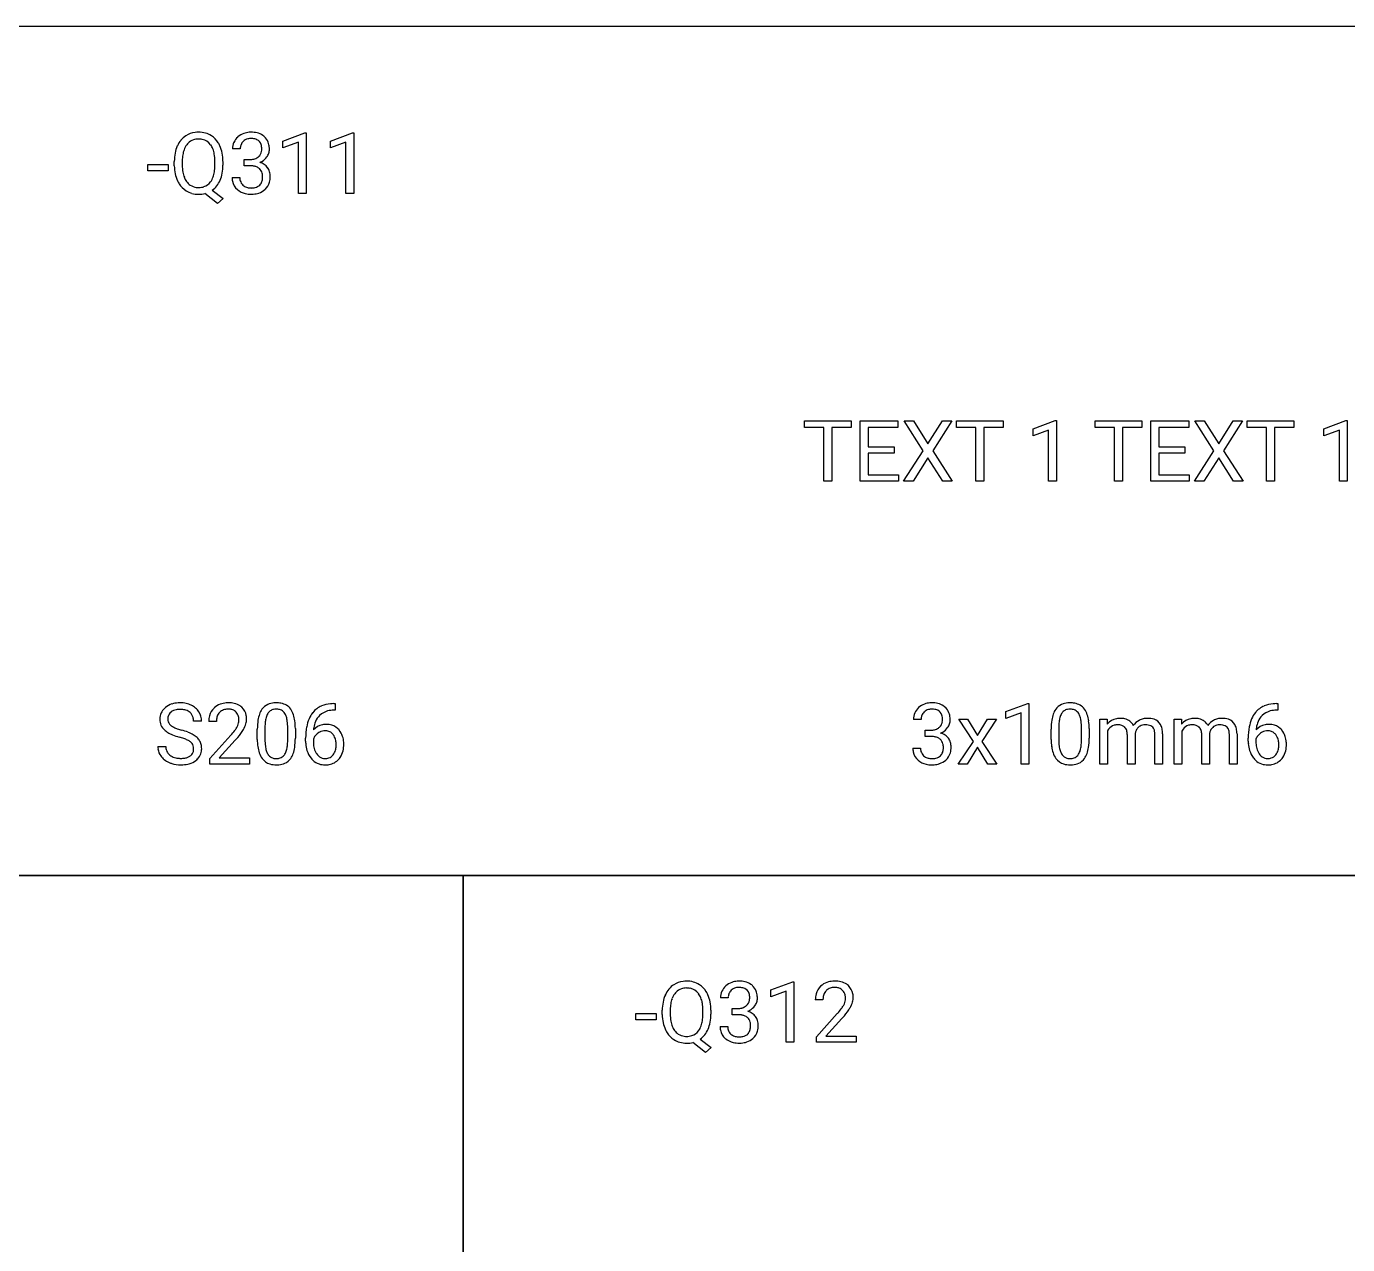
# Model space of a CAD drawing. Header units: metres. Extents: x 0 to 1062, y -1350 to 150.
# Drawn here: x 585.3 to 818.8, y -65.2 to 150 of the extents above; entities that cross this region are included whole.
import ezdxf

# ---------------------------------------------------------------- set-up
doc = ezdxf.new("R2010")
doc.units = ezdxf.units.M

msp = doc.modelspace()

# ---------------------------------------------------------------- linework, layer by layer
for p, q in [((975, 150), (575, 150)), ((630.67, 129.75), (634.55, 131.21)), ((634.55, 131.21), (634.76, 131.21)), ((634.76, 131.21), (634.76, 120.5)), ((639.09, 129.75), (642.97, 131.21)), ((642.97, 131.21), (643.18, 131.21)), ((643.18, 131.21), (643.18, 120.5)), ((630.67, 128.52), (630.67, 129.75)), ((633.4, 129.53), (630.67, 128.52)), ((633.4, 120.5), (633.4, 129.53)), ((639.09, 128.52), (639.09, 129.75)), ((641.82, 129.53), (639.09, 128.52)), ((641.82, 120.5), (641.82, 129.53)), ((611.48, 125.39), (611.48, 126.16)), ((612.89, 126.27), (612.89, 125.48)), ((618.66, 125.38), (618.66, 126.17)), ((620.07, 126.16), (620.07, 125.48)), ((623.14, 128.36), (621.78, 128.36)), ((623.85, 126.49), (624.87, 126.49)), ((623.85, 125.38), (623.85, 126.49)), ((606.82, 124.47), (606.82, 125.58)), ((606.82, 125.58), (610.39, 125.58)), ((610.39, 124.47), (606.82, 124.47)), ((610.39, 125.58), (610.39, 124.47)), ((624.87, 125.38), (623.85, 125.38)), ((621.69, 123.31), (623.05, 123.31)), ((619.14, 118.69), (616.9, 120.48)), ((618.2, 121.07), (620.1, 119.58)), ((620.1, 119.58), (619.14, 118.69)), ((634.76, 120.5), (633.4, 120.5)), ((643.18, 120.5), (641.82, 120.5)), ((722.83, 79.15), (722.83, 80.31)), ((722.83, 80.31), (731.08, 80.31)), ((731.08, 80.31), (731.08, 79.15)), ((732.66, 69.64), (732.66, 80.31)), ((732.66, 80.31), (739.36, 80.31)), ((739.36, 80.31), (739.36, 79.15)), ((743.82, 75.02), (740.45, 80.31)), ((740.45, 80.31), (742.1, 80.31)), ((742.1, 80.31), (744.67, 76.22)), ((744.67, 76.22), (747.22, 80.31)), ((748.88, 80.31), (745.51, 75.02)), ((747.22, 80.31), (748.88, 80.31)), ((749.71, 79.15), (749.71, 80.31)), ((749.71, 80.31), (757.96, 80.31)), ((757.96, 80.31), (757.96, 79.15)), ((763.26, 78.9), (767.14, 80.36)), ((767.14, 80.36), (767.36, 80.36)), ((767.36, 80.36), (767.36, 69.64)), ((774.22, 79.15), (774.22, 80.31)), ((774.22, 80.31), (782.47, 80.31)), ((782.47, 80.31), (782.47, 79.15)), ((784.05, 69.64), (784.05, 80.31)), ((784.05, 80.31), (790.75, 80.31)), ((790.75, 80.31), (790.75, 79.15)), ((795.21, 75.02), (791.83, 80.31)), ((791.83, 80.31), (793.48, 80.31)), ((793.48, 80.31), (796.05, 76.22)), ((796.05, 76.22), (798.61, 80.31)), ((800.26, 80.31), (796.9, 75.02)), ((798.61, 80.31), (800.26, 80.31)), ((801.1, 79.15), (801.1, 80.31)), ((801.1, 80.31), (809.35, 80.31)), ((809.35, 80.31), (809.35, 79.15)), ((814.65, 78.9), (818.53, 80.36)), ((818.53, 80.36), (818.74, 80.36)), ((818.74, 80.36), (818.74, 69.64)), ((726.25, 79.15), (722.83, 79.15)), ((726.25, 69.64), (726.25, 79.15)), ((731.08, 79.15), (727.65, 79.15)), ((727.65, 79.15), (727.65, 69.64)), ((739.36, 79.15), (734.07, 79.15)), ((734.07, 79.15), (734.07, 75.72)), ((753.13, 79.15), (749.71, 79.15)), ((753.13, 69.64), (753.13, 79.15)), ((757.96, 79.15), (754.53, 79.15)), ((754.53, 79.15), (754.53, 69.64)), ((763.26, 77.67), (763.26, 78.9)), ((765.99, 78.67), (763.26, 77.67)), ((765.99, 69.64), (765.99, 78.67)), ((777.64, 79.15), (774.22, 79.15)), ((777.64, 69.64), (777.64, 79.15)), ((782.47, 79.15), (779.04, 79.15)), ((779.04, 79.15), (779.04, 69.64)), ((790.75, 79.15), (785.46, 79.15)), ((785.46, 79.15), (785.46, 75.72)), ((804.52, 79.15), (801.1, 79.15)), ((804.52, 69.64), (804.52, 79.15)), ((809.35, 79.15), (805.92, 79.15)), ((805.92, 79.15), (805.92, 69.64)), ((814.65, 77.67), (814.65, 78.9)), ((817.38, 78.67), (814.65, 77.67)), ((817.38, 69.64), (817.38, 78.67)), ((734.07, 75.72), (738.69, 75.72)), ((738.69, 75.72), (738.69, 74.57)), ((740.37, 69.64), (743.82, 75.02)), ((745.51, 75.02), (748.96, 69.64)), ((785.46, 75.72), (790.08, 75.72)), ((790.08, 75.72), (790.08, 74.57)), ((791.75, 69.64), (795.21, 75.02)), ((796.9, 75.02), (800.35, 69.64)), ((738.69, 74.57), (734.07, 74.57)), ((734.07, 74.57), (734.07, 70.79)), ((744.67, 73.8), (742.03, 69.64)), ((747.29, 69.64), (744.67, 73.8)), ((790.08, 74.57), (785.46, 74.57)), ((785.46, 74.57), (785.46, 70.79)), ((796.05, 73.8), (793.42, 69.64)), ((798.68, 69.64), (796.05, 73.8)), ((734.07, 70.79), (739.44, 70.79)), ((739.44, 70.79), (739.44, 69.64)), ((785.46, 70.79), (790.82, 70.79)), ((790.82, 70.79), (790.82, 69.64)), ((727.65, 69.64), (726.25, 69.64)), ((739.44, 69.64), (732.66, 69.64)), ((742.03, 69.64), (740.37, 69.64)), ((748.96, 69.64), (747.29, 69.64)), ((754.53, 69.64), (753.13, 69.64)), ((767.36, 69.64), (765.99, 69.64)), ((779.04, 69.64), (777.64, 69.64)), ((790.82, 69.64), (784.05, 69.64)), ((793.42, 69.64), (791.75, 69.64)), ((800.35, 69.64), (798.68, 69.64)), ((805.92, 69.64), (804.52, 69.64)), ((818.74, 69.64), (817.38, 69.64)), ((758.41, 28.93), (762.29, 30.38)), ((762.29, 30.38), (762.5, 30.38)), ((762.5, 30.38), (762.5, 19.67)), ((639.93, 29.19), (639.68, 29.19)), ((639.69, 30.34), (639.93, 30.34)), ((639.93, 30.34), (639.93, 29.19)), ((758.41, 27.7), (758.41, 28.93)), ((761.14, 28.7), (758.41, 27.7)), ((761.14, 19.67), (761.14, 28.7)), ((806.26, 30.34), (806.51, 30.34)), ((806.51, 29.19), (806.26, 29.19)), ((806.51, 30.34), (806.51, 29.19)), ((616.3, 27.25), (614.88, 27.25)), ((618.92, 27.19), (617.56, 27.19)), ((626.15, 24.03), (626.15, 25.84)), ((627.5, 26.17), (627.5, 24)), ((631.52, 23.85), (631.52, 26.07)), ((632.88, 25.97), (632.88, 24.22)), ((743.44, 27.53), (742.09, 27.53)), ((752.7, 23.67), (750.11, 27.59)), ((750.11, 27.59), (751.68, 27.59)), ((751.68, 27.59), (753.41, 24.7)), ((753.41, 24.7), (755.17, 27.59)), ((756.75, 27.59), (754.16, 23.67)), ((755.17, 27.59), (756.75, 27.59)), ((766.43, 24.03), (766.43, 25.84)), ((767.78, 26.17), (767.78, 24)), ((771.8, 23.85), (771.8, 26.07)), ((773.16, 25.97), (773.16, 24.22)), ((775.03, 19.67), (775.03, 27.59)), ((775.03, 27.59), (776.31, 27.59)), ((776.31, 27.59), (776.34, 26.71)), ((788.17, 19.67), (788.17, 27.59)), ((788.17, 27.59), (789.45, 27.59)), ((789.45, 27.59), (789.49, 26.71)), ((617.77, 20.64), (621.46, 24.74)), ((622.26, 23.87), (619.4, 20.77)), ((634.69, 23.73), (634.69, 24.25)), ((636.06, 24.07), (636.06, 23.57)), ((744.16, 25.66), (745.18, 25.66)), ((744.16, 24.55), (744.16, 25.66)), ((745.18, 24.55), (744.16, 24.55)), ((750.03, 19.67), (752.7, 23.67)), ((754.16, 23.67), (756.83, 19.67)), ((776.38, 25.45), (776.38, 19.67)), ((779.9, 19.67), (779.9, 24.86)), ((781.26, 24.93), (781.26, 19.67)), ((784.78, 19.67), (784.78, 24.9)), ((786.14, 24.98), (786.14, 19.67)), ((789.53, 25.45), (789.53, 19.67)), ((793.04, 19.67), (793.04, 24.86)), ((794.41, 24.93), (794.41, 19.67)), ((797.93, 19.67), (797.93, 24.9)), ((799.28, 24.98), (799.28, 19.67)), ((801.27, 23.73), (801.27, 24.25)), ((802.63, 24.07), (802.63, 23.57)), ((608.57, 22.76), (609.98, 22.76)), ((741.99, 22.48), (743.36, 22.48)), ((753.43, 22.63), (751.6, 19.67)), ((755.26, 19.67), (753.43, 22.63)), ((617.77, 19.67), (617.77, 20.64)), ((624.75, 19.67), (617.77, 19.67)), ((619.4, 20.77), (624.75, 20.77)), ((624.75, 20.77), (624.75, 19.67)), ((751.6, 19.67), (750.03, 19.67)), ((756.83, 19.67), (755.26, 19.67)), ((762.5, 19.67), (761.14, 19.67)), ((776.38, 19.67), (775.03, 19.67)), ((781.26, 19.67), (779.9, 19.67)), ((786.14, 19.67), (784.78, 19.67)), ((789.53, 19.67), (788.17, 19.67)), ((794.41, 19.67), (793.04, 19.67)), ((799.28, 19.67), (797.93, 19.67)), ((662.5, 0), (262.5, 0)), ((575, 0), (975, 0)), ((662.5, -150), (662.5, 0)), ((1062.5, 0), (662.5, 0)), ((662.5, 0), (662.5, -150)), ((716.9, -20.25), (720.78, -18.79)), ((716.9, -21.48), (716.9, -20.25)), ((719.63, -20.47), (716.9, -21.48)), ((719.63, -29.5), (719.63, -20.47)), ((720.78, -18.79), (720.99, -18.79)), ((720.99, -18.79), (720.99, -29.5)), ((709.37, -21.64), (708.01, -21.64)), ((726.11, -21.98), (724.76, -21.98)), ((693.05, -25.53), (693.05, -24.42)), ((693.05, -24.42), (696.62, -24.42)), ((696.62, -25.53), (693.05, -25.53)), ((696.62, -24.42), (696.62, -25.53)), ((697.72, -24.61), (697.72, -23.84)), ((699.12, -23.73), (699.12, -24.52)), ((704.89, -24.62), (704.89, -23.83)), ((706.3, -23.84), (706.3, -24.52)), ((710.09, -23.51), (711.1, -23.51)), ((710.09, -24.62), (710.09, -23.51)), ((711.1, -24.62), (710.09, -24.62)), ((724.96, -28.53), (728.65, -24.43)), ((729.45, -25.3), (726.6, -28.4)), ((707.92, -26.69), (709.28, -26.69)), ((705.38, -31.31), (703.13, -29.52)), ((704.43, -28.93), (706.34, -30.42)), ((720.99, -29.5), (719.63, -29.5)), ((724.96, -29.5), (724.96, -28.53)), ((731.95, -29.5), (724.96, -29.5)), ((726.6, -28.4), (731.95, -28.4)), ((731.95, -28.4), (731.95, -29.5)), ((706.34, -30.42), (705.38, -31.31))]:
    msp.add_line(p, q)
for centre, radius, start, end in [((615.64, 127.37), 3.92, 97.141, 122.5801), ((615.76, 126.62), 4.69, 89.9057, 97.4096), ((615.8, 126.75), 4.56, 74.9772, 90.3785), ((615.97, 127.43), 3.85, 57.5271, 74.7509), ((624.8, 128.17), 3.1, 109.4923, 132.2591), ((624.97, 127.63), 3.67, 94.0186, 109.2749), ((625.06, 126.74), 4.56, 89.9538, 94.3439), ((625.1, 126.79), 4.51, 77.1833, 90.4936), ((625.45, 128.28), 2.99, 55.4019, 77.3239), ((617.26, 126.52), 5.75, 155.8166, 169.1085), ((616.14, 127.04), 4.51, 140.3944, 156.0034), ((615.58, 127.48), 3.8, 122.6491, 140.1581), ((616.41, 127.05), 3.41, 143.3323, 160.0447), ((615.93, 127.39), 2.82, 135.1962, 143.0669), ((615.62, 127.71), 2.37, 108.822, 135.4393), ((615.74, 127.28), 2.82, 89.4032, 108.3103), ((615.78, 126.87), 3.22, 78.5745, 90.3014), ((615.96, 127.69), 2.39, 35.4899, 78.9194), ((615.28, 127.16), 3.25, 21.4434, 35.9895), ((615.96, 127.44), 3.85, 31.3472, 57.3704), ((615.21, 126.95), 4.75, 24.1911, 31.7086), ((614.34, 126.57), 5.69, 10.6548, 24.0391), ((624.63, 128.4), 2.85, 156.7254, 180.6895), ((624.55, 128.38), 2.78, 131.5241, 155.8625), ((625.05, 128.42), 1.91, 158.8914, 175.6954), ((625.57, 128.36), 2.43, 175.3005, 180.056), ((624.78, 128.51), 1.62, 133.5328, 158.5491), ((624.86, 128.43), 1.74, 103.4748, 133.5694), ((625.04, 127.71), 2.49, 89.5225, 103.6892), ((625.07, 126.9), 3.29, 84.9801, 90.1027), ((625.21, 128.11), 2.07, 64.9824, 85.9768), ((625.48, 128.74), 1.39, 16.7478, 64.0965), ((624.32, 128.37), 2.61, -1.0476, 17.2451), ((625.62, 128.57), 2.65, 47.0236, 54.9155), ((625.7, 128.65), 2.53, 20.8442, 47.0924), ((625.02, 128.41), 3.26, 4.0223, 20.6137), ((623.94, 128.29), 4.35, -0.0603, 4.499), ((618.98, 126.2), 7.5, 169.1598, 180.2946), ((619.94, 126.22), 7.05, 171.0123, 179.58), ((617.7, 126.57), 4.78, 159.9553, 171.0502), ((614.03, 126.68), 4.59, 9.8565, 21.4123), ((611.37, 126.23), 7.29, -0.4219, 9.7739), ((612.36, 126.21), 7.7, -0.3161, 10.6209), ((624.85, 129.52), 3.04, -89.5828, -76.9872), ((625.09, 128.52), 2, -77.1573, -56.3541), ((625.23, 128.29), 1.73, -55.8505, -48.2326), ((625.32, 128.19), 1.6, -48.425, -9.5404), ((625.44, 128.8), 3.06, -67.545, -59.8681), ((624.74, 128.31), 2.19, -10.1534, 0.2425), ((625.65, 128.45), 2.65, -60.0327, -34.5866), ((625.68, 128.46), 2.64, -35.1102, -18.9028), ((626.14, 128.29), 2.15, -18.6386, -0.0375), ((618.78, 125.42), 7.3, -179.7451, -168.5335), ((617.09, 125.08), 5.57, -168.4818, -155.0559), ((619.8, 125.44), 6.91, 179.6007, 190.1326), ((617.52, 125.04), 4.59, -169.7673, -158.2455), ((613.73, 125.04), 4.9, -19.4826, -8.5495), ((611.14, 125.43), 7.52, -8.6088, -0.3922), ((614.51, 125.01), 5.52, -23.3806, -10.0886), ((612.13, 125.44), 7.94, -10.0906, 0.34), ((624.84, 121.57), 3.81, 80.1228, 89.5476), ((625.06, 122.83), 2.53, 67.7818, 80.1624), ((625.34, 123.49), 1.81, 49.2602, 67.8329), ((625.47, 123.67), 1.59, 14.7964, 48.8337), ((625.73, 123.12), 2.98, 56.2745, 72.9348), ((624.72, 123.46), 2.37, -0.6035, 14.9827), ((626.05, 123.61), 2.39, 36.7001, 55.9859), ((626.1, 123.66), 2.32, 16.751, 36.6134), ((625.51, 123.5), 2.94, -0.5437, 16.4445), ((616.37, 124.76), 4.78, -154.9394, -147.5509), ((615.67, 124.29), 3.94, -147.8709, -122.5481), ((616.46, 124.62), 3.46, -158.1908, -144.263), ((615.76, 124.1), 2.59, -144.5684, -124.0857), ((615.66, 124), 2.45, -123.3461, -96.7451), ((615.78, 124.73), 3.19, -97.2842, -89.883), ((615.82, 124.52), 2.98, -90.6415, -72.3834), ((615.98, 123.94), 2.37, -71.8237, -36.1896), ((615.25, 124.49), 3.28, -36.4866, -19.3298), ((615.99, 124.18), 3.81, -54.5449, -38.1132), ((615.39, 124.63), 4.56, -37.927, -23.3627), ((624.98, 123.29), 3.3, 179.7619, 190.8396), ((624.31, 123.16), 2.61, -169.3312, -130.1365), ((625.15, 123.29), 2.11, 179.4882, 195.5731), ((624.7, 123.17), 1.63, -164.2311, -132.3002), ((624.81, 123.29), 1.8, -132.487, -108.5724), ((625, 123.84), 2.38, -108.5063, -93.6627), ((625.07, 124.58), 3.13, -94.0728, -89.9494), ((625.1, 124.36), 2.9, -90.5457, -77.1922), ((625.31, 123.41), 1.93, -77.0037, -62.3965), ((625.47, 123.09), 1.58, -62.2119, -45.4862), ((625.43, 123.12), 1.62, -45.1232, -18.8574), ((624.74, 123.35), 2.35, -18.8839, -3.539), ((623.84, 123.44), 3.25, -4.0548, 0.0584), ((625.71, 123.21), 2.71, -48.3599, -15.8296), ((624.89, 123.44), 3.56, -15.6572, 0.5353), ((615.62, 124.23), 3.86, -122.4577, -105.4207), ((615.76, 124.78), 4.43, -105.1861, -89.6502), ((615.81, 124.92), 4.58, -90.2835, -76.2094), ((624.73, 123.62), 3.23, -130.5569, -102.6389), ((625.04, 124.9), 4.55, -102.8748, -89.5849), ((625.07, 125.34), 5, -90.0477, -85.8398), ((625.18, 124.27), 3.91, -86.2036, -71.3288), ((625.42, 123.51), 3.12, -71.1977, -48.084), ((612.41, 25.91), 4.56, 93.4374, 107.0831), ((612.53, 24.6), 5.88, 89.9563, 93.7926), ((612.56, 25.58), 4.9, 78.0399, 90.2891), ((612.74, 26.49), 3.97, 63.8577, 77.9436), ((620.93, 26.51), 3.96, 93.838, 109.2571), ((621.04, 25.31), 5.16, 89.9476, 94.2489), ((621.09, 25.96), 4.52, 77.3427, 90.4709), ((621.42, 27.4), 3.04, 56.0713, 77.4694), ((629.34, 27.11), 3.36, 94.2783, 113.4357), ((629.5, 25.7), 4.78, 89.919, 94.9543), ((629.53, 26.05), 4.43, 79.8808, 90.3219), ((629.81, 27.48), 2.97, 59.7342, 80.2344), ((745.28, 26.81), 3.67, 94.0186, 109.2749), ((745.37, 25.92), 4.56, 89.9538, 94.3439), ((745.41, 25.97), 4.51, 77.1833, 90.4936), ((745.75, 27.45), 2.99, 55.4019, 77.3239), ((769.62, 27.11), 3.36, 94.2783, 113.4357), ((769.78, 25.7), 4.78, 89.919, 94.9543), ((769.81, 26.05), 4.43, 79.8808, 90.3219), ((770.09, 27.48), 2.97, 59.7342, 80.2344), ((611.51, 27.6), 2.61, 154.6149, 180.7042), ((611.52, 27.56), 2.63, 134.4983, 153.9113), ((611.96, 27.14), 3.24, 129.2258, 134.8483), ((612.08, 26.99), 3.44, 107.0797, 129.0888), ((611.8, 27.7), 1.46, 127.4939, 169.2564), ((612.04, 27.41), 1.85, 113.1895, 127.9561), ((612.27, 26.87), 2.43, 100.8318, 113.111), ((612.5, 25.62), 3.7, 89.5629, 100.7169), ((612.53, 25.15), 4.18, 86.3129, 90.0517), ((612.63, 26.29), 3.03, 72.8628, 86.7842), ((612.94, 27.27), 2, 48.5279, 73.0391), ((613.08, 27.44), 1.78, 15.3825, 48.2092), ((612.96, 26.92), 3.49, 48.953, 64.0482), ((613.23, 27.25), 3.06, 32.2818, 48.739), ((613.3, 27.27), 3, -0.3493, 32.613), ((621.32, 27.22), 3.76, 164.6898, 180.4794), ((620.54, 27.42), 2.96, 133.4629, 164.4994), ((620.64, 27.34), 3.09, 109.3993, 133.7311), ((621.48, 27.28), 2.56, 161.2165, 176.3918), ((620.8, 27.51), 1.84, 135.9423, 161.1924), ((620.73, 27.57), 1.75, 127.5802, 135.7627), ((620.8, 27.45), 1.88, 103.7449, 127.1517), ((621.02, 26.57), 2.8, 89.4583, 103.8184), ((621.05, 26.9), 2.47, 85.2826, 90.0571), ((621.11, 27.44), 1.93, 68.7646, 85.6884), ((621.21, 27.72), 1.63, 43.1432, 68.4156), ((621.1, 27.6), 1.78, 14.3635, 43.5045), ((620.61, 27.48), 2.3, -0.4249, 14.3017), ((621.58, 27.69), 2.71, 47.9297, 55.6151), ((621.71, 27.81), 2.53, 9.7854, 48.2551), ((620.88, 27.64), 3.38, -0.2347, 10.2587), ((631.93, 26.57), 5.73, 160.3049, 171.3303), ((629.85, 27.32), 3.53, 145.1146, 160.3691), ((629.03, 27.88), 2.53, 113.9045, 144.8711), ((630.39, 27.18), 2.78, 149.6234, 165.4259), ((629.36, 27.77), 1.59, 125.8471, 149.3151), ((629.35, 27.75), 1.6, 101.6851, 125.0627), ((629.49, 27.09), 2.28, 89.6223, 101.9167), ((629.51, 26.84), 2.52, 84.3403, 90.0926), ((629.6, 27.55), 1.81, 63.4356, 85.0199), ((629.69, 27.78), 1.57, 30.7009, 62.4934), ((628.85, 27.28), 2.54, 16.4173, 30.7965), ((630.02, 27.9), 2.51, 36.1874, 59.1551), ((629.15, 27.31), 3.56, 17.6061, 35.6109), ((626.7, 26.49), 6.14, 7.5233, 17.9382), ((639.69, 25.76), 4.79, 141.3846, 156.8839), ((639.05, 26.25), 3.98, 112.751, 141.1926), ((639.46, 25.9), 3.29, 134.3411, 157.4851), ((639.37, 25.95), 3.19, 104.3078, 133.8639), ((639.54, 25.02), 5.31, 94.9147, 112.4719), ((639.73, 24.63), 4.56, 90.5989, 104.534), ((639.79, 23.01), 7.33, 90.7759, 95.4854), ((744.94, 27.57), 2.85, 156.7254, 180.6895), ((744.86, 27.56), 2.78, 131.5241, 155.8625), ((745.1, 27.34), 3.1, 109.4923, 132.2591), ((745.36, 27.59), 1.91, 158.8914, 175.6954), ((745.09, 27.69), 1.62, 133.5328, 158.5491), ((745.17, 27.6), 1.74, 103.4748, 133.5694), ((745.35, 26.88), 2.49, 89.5225, 103.6892), ((745.38, 26.07), 3.29, 84.9801, 90.1027), ((745.52, 27.29), 2.07, 64.9824, 85.9768), ((745.79, 27.91), 1.39, 16.7478, 64.0965), ((744.63, 27.54), 2.61, -1.0476, 17.2451), ((745.93, 27.74), 2.65, 47.0236, 54.9155), ((746.01, 27.82), 2.53, 20.8442, 47.0924), ((745.32, 27.58), 3.26, 4.0223, 20.6137), ((772.21, 26.57), 5.73, 160.3049, 171.3303), ((770.13, 27.32), 3.53, 145.1146, 160.3691), ((769.31, 27.88), 2.53, 113.9045, 144.8711), ((770.67, 27.18), 2.78, 149.6234, 165.4259), ((769.64, 27.77), 1.59, 125.8471, 149.3151), ((769.63, 27.75), 1.6, 101.6851, 125.0627), ((769.77, 27.09), 2.28, 89.6223, 101.9167), ((769.79, 26.84), 2.52, 84.3403, 90.0926), ((769.88, 27.55), 1.81, 63.4356, 85.0199), ((769.97, 27.78), 1.57, 30.7009, 62.4934), ((769.13, 27.28), 2.54, 16.4173, 30.7965), ((770.3, 27.9), 2.51, 36.1874, 59.1551), ((769.43, 27.31), 3.56, 17.6061, 35.6109), ((766.98, 26.49), 6.14, 7.5233, 17.9382), ((806.27, 25.76), 4.79, 141.3846, 156.8839), ((805.63, 26.25), 3.98, 112.751, 141.1926), ((806.04, 25.9), 3.29, 134.3411, 157.4851), ((805.95, 25.95), 3.19, 104.3078, 133.8639), ((806.12, 25.02), 5.31, 94.9147, 112.4719), ((806.3, 24.63), 4.56, 90.5989, 104.534), ((806.36, 23.01), 7.33, 90.7759, 95.4854), ((611.42, 27.54), 2.51, 179.3743, 203.3637), ((611.43, 27.59), 2.54, -155.7992, -131.9621), ((612.28, 28.52), 3.81, -132.1206, -120.6714), ((612.27, 27.6), 1.95, 168.9033, 180.2772), ((611.64, 27.58), 1.32, 179.3637, 220.2148), ((611.97, 27.84), 1.74, -140.1148, -128.9012), ((612.64, 28.72), 2.84, -128.2105, -115.7328), ((613.99, 31.43), 5.87, -116.1895, -109.7889), ((615.54, 35.67), 10.38, -109.8885, -105.513), ((612.45, 27.27), 2.43, -0.5529, 15.3362), ((622.38, 27.19), 3.46, 175.9224, 180.0552), ((617.22, 29.32), 6.19, -37.1463, -31.3391), ((619.45, 27.94), 3.56, -30.9941, -28.2007), ((620.32, 27.49), 2.58, -28.5611, -7.5167), ((615.64, 30.44), 9.31, -40.6727, -30.0526), ((620.45, 27.46), 2.45, -7.2295, 0.0186), ((619.49, 28.21), 4.86, -29.9823, -16.869), ((621.31, 27.65), 2.95, -16.7689, -0.5227), ((636.25, 25.92), 10.1, 171.3605, 180.4314), ((636.29, 26.13), 8.79, 173.626, 179.7295), ((632.68, 26.54), 5.15, 165.0175, 173.7342), ((626.78, 26.65), 4.71, 7.0754, 16.6026), ((622.61, 26.13), 8.91, -0.3813, 7.0913), ((622.59, 25.93), 10.28, 0.2523, 7.6309), ((645.27, 24.33), 10.58, 169.506, 180.4647), ((641.4, 25.04), 6.64, 156.9481, 169.4055), ((638.14, 23.91), 2.73, 99.617, 139.1542), ((642.01, 25.17), 5.95, 171.0843, 174.968), ((640.59, 25.43), 4.52, 157.4577, 171.4845), ((638.36, 22.88), 3.78, 89.7488, 100.2562), ((638.41, 23.43), 3.23, 73.182, 90.5378), ((638.55, 23.99), 2.66, 39.617, 72.7027), ((745.88, 27.54), 2.43, 175.3005, 180.056), ((745.16, 28.7), 3.04, -89.5828, -76.9872), ((745.4, 27.69), 2, -77.1573, -56.3541), ((745.53, 27.46), 1.73, -55.8505, -48.2326), ((745.63, 27.36), 1.6, -48.425, -9.5404), ((745.04, 27.48), 2.19, -10.1534, 0.2425), ((745.96, 27.62), 2.65, -60.0327, -34.5866), ((745.98, 27.63), 2.64, -35.1102, -18.9028), ((746.45, 27.46), 2.15, -18.6386, -0.0375), ((744.25, 27.47), 4.35, -0.0603, 4.499), ((776.53, 25.92), 10.1, 171.3605, 180.4314), ((776.57, 26.13), 8.79, 173.626, 179.7295), ((772.96, 26.54), 5.15, 165.0175, 173.7342), ((767.06, 26.65), 4.71, 7.0754, 16.6026), ((762.89, 26.13), 8.91, -0.3813, 7.0913), ((762.87, 25.93), 10.28, 0.2523, 7.6309), ((778.49, 24.92), 2.8, 100.3147, 140.1566), ((778.36, 24.61), 2.15, 145.15, 156.9011), ((777.98, 24.88), 1.68, 103.2507, 145.2633), ((778.18, 24.09), 2.5, 89.4977, 103.6889), ((778.68, 24.04), 3.7, 89.7492, 100.6868), ((778.24, 24.24), 2.35, 73.6234, 90.9303), ((778.72, 24.3), 3.44, 77.6386, 90.4719), ((778.52, 25.19), 1.36, 48.5718, 73.4638), ((778.51, 25.23), 1.34, 16.9411, 47.2709), ((779, 25.5), 2.2, 52.0491, 78.0346), ((779.01, 25.58), 2.14, 24.4324, 50.9273), ((783.42, 24.75), 3, 118.576, 145.1954), ((782.96, 24.89), 1.68, 132.0197, 154.5908), ((782.97, 24.89), 1.69, 104.1018, 132.2478), ((783.28, 25.04), 2.68, 102.9387, 118.8207), ((783.08, 24.46), 2.13, 89.609, 104.0282), ((783.46, 24.22), 3.52, 89.6091, 102.8285), ((783.11, 23.56), 3.03, 80.5344, 90.4335), ((783.55, 24.29), 3.45, 71.7698, 91.0655), ((783.32, 24.81), 1.76, 66.4323, 80.6559), ((783.59, 25.41), 1.1, 43.25, 66.571), ((783.48, 25.33), 1.24, 25.3306, 42.396), ((783.05, 25.13), 1.71, 11.4675, 25.2189), ((784, 25.65), 2.02, 30.0284, 71.7493), ((783.41, 25.33), 2.68, 12.5337, 29.6219), ((781.7, 24.95), 4.44, 0.3768, 12.5853), ((791.64, 24.92), 2.8, 100.3147, 140.1566), ((791.51, 24.61), 2.15, 145.15, 156.9011), ((791.12, 24.88), 1.68, 103.2507, 145.2633), ((791.33, 24.09), 2.5, 89.4977, 103.6889), ((791.83, 24.04), 3.7, 89.7492, 100.6868), ((791.39, 24.24), 2.35, 73.6234, 90.9303), ((791.87, 24.3), 3.44, 77.6386, 90.4719), ((791.66, 25.19), 1.36, 48.5718, 73.4638), ((791.66, 25.23), 1.34, 16.9411, 47.2709), ((792.15, 25.5), 2.2, 52.0491, 78.0346), ((792.16, 25.58), 2.14, 24.4324, 50.9273), ((796.57, 24.75), 3, 118.576, 145.1954), ((796.11, 24.89), 1.68, 132.0197, 154.5908), ((796.12, 24.89), 1.69, 104.1018, 132.2478), ((796.42, 25.04), 2.68, 102.9387, 118.8207), ((796.22, 24.46), 2.13, 89.609, 104.0282), ((796.61, 24.22), 3.52, 89.6091, 102.8285), ((796.26, 23.56), 3.03, 80.5344, 90.4335), ((796.7, 24.29), 3.45, 71.7698, 91.0655), ((796.47, 24.81), 1.76, 66.4323, 80.6559), ((796.74, 25.41), 1.1, 43.25, 66.571), ((796.63, 25.33), 1.24, 25.3306, 42.396), ((796.2, 25.13), 1.71, 11.4675, 25.2189), ((797.14, 25.65), 2.02, 30.0284, 71.7493), ((796.56, 25.33), 2.68, 12.5337, 29.6219), ((794.84, 24.95), 4.44, 0.3768, 12.5853), ((811.85, 24.33), 10.58, 169.506, 180.4647), ((807.97, 25.04), 6.64, 156.9481, 169.4055), ((804.72, 23.91), 2.73, 99.617, 139.1542), ((808.58, 25.17), 5.95, 171.0843, 174.968), ((807.17, 25.43), 4.52, 157.4577, 171.4845), ((804.94, 22.88), 3.78, 89.7488, 100.2562), ((804.98, 23.43), 3.23, 73.182, 90.5378), ((805.13, 23.99), 2.66, 39.617, 72.7027), ((613.57, 30.68), 6.32, -120.7747, -112.6121), ((615.28, 34.79), 10.77, -112.5996, -105.7365), ((608.74, 11.76), 13.17, 70.3076, 74.0312), ((609.52, 13.92), 12.19, 68.7232, 74.593), ((610.84, 17.59), 6.97, 64.7273, 70.4191), ((612.58, 21.2), 2.97, 53.2108, 65.2985), ((611.73, 19.53), 6.15, 59.6526, 68.9169), ((613.53, 22.5), 1.36, 17.3592, 52.6281), ((612.92, 21.59), 3.78, 47.0674, 59.4501), ((613.67, 22.39), 2.68, 31.4338, 47.013), ((613.88, 22.55), 2.42, 14.177, 30.9944), ((611.18, 33.9), 13.77, -41.6897, -37.1461), ((611.45, 33.86), 14.72, -42.7398, -40.1353), ((636.07, 24.11), 9.93, -179.5379, -172.0299), ((636.27, 23.95), 8.77, 179.6245, 187.282), ((622.48, 23.93), 9.04, -6.5767, -0.5013), ((622.52, 24.14), 10.35, -8.5335, 0.4264), ((641.43, 23.72), 6.74, 179.9573, 183.8075), ((638.02, 23.36), 2.09, 142.17, 160.2783), ((640.79, 23.54), 4.73, 179.6194, 190.7811), ((638.22, 23.2), 2.34, 125.0918, 141.8705), ((638.26, 23.18), 2.39, 117.13, 125.5663), ((638.14, 23.41), 2.13, 89.7387, 117.1618), ((638.15, 23.45), 2.09, 82.7845, 90.1035), ((638.22, 23.86), 1.67, 57.5923, 83.1979), ((638.13, 23.76), 1.81, 37.5896, 56.9825), ((637.83, 23.5), 2.2, 31.0627, 38.0776), ((637.53, 23.34), 2.53, 11.4098, 30.6339), ((636.4, 23.11), 3.69, -0.3953, 11.549), ((638.06, 23.54), 3.32, 17.8581, 40.1639), ((637.18, 23.26), 4.25, 3.619, 17.7908), ((636.01, 23.15), 5.42, -0.0446, 3.9677), ((745.15, 20.74), 3.81, 80.1228, 89.5476), ((745.37, 22), 2.53, 67.7818, 80.1624), ((745.64, 22.67), 1.81, 49.2602, 67.8329), ((745.78, 22.84), 1.59, 14.7964, 48.8337), ((745.74, 27.97), 3.06, -67.545, -59.8681), ((746.04, 22.29), 2.98, 56.2745, 72.9348), ((746.36, 22.79), 2.39, 36.7001, 55.9859), ((746.41, 22.83), 2.32, 16.751, 36.6134), ((745.82, 22.67), 2.94, -0.5437, 16.4445), ((776.35, 24.11), 9.93, -179.5379, -172.0299), ((776.55, 23.95), 8.77, 179.6245, 187.282), ((762.76, 23.93), 9.04, -6.5767, -0.5013), ((762.81, 24.14), 10.35, -8.5335, 0.4264), ((777.45, 24.91), 2.44, -1.0348, 16.955), ((783.7, 24.67), 2.46, 169.6382, 174.0077), ((783.24, 24.77), 1.98, 154.8037, 169.9564), ((781.98, 24.92), 2.8, -0.5371, 11.3469), ((790.6, 24.91), 2.44, -1.0348, 16.955), ((796.85, 24.67), 2.46, 169.6382, 174.0077), ((796.38, 24.77), 1.98, 154.8037, 169.9564), ((795.13, 24.92), 2.8, -0.5371, 11.3469), ((808.01, 23.72), 6.74, 179.9573, 183.8075), ((804.6, 23.36), 2.09, 142.17, 160.2783), ((807.36, 23.54), 4.73, 179.6194, 190.7811), ((804.79, 23.2), 2.34, 125.0918, 141.8705), ((804.83, 23.18), 2.39, 117.13, 125.5663), ((804.72, 23.41), 2.13, 89.7387, 117.1618), ((804.73, 23.45), 2.09, 82.7845, 90.1035), ((804.79, 23.86), 1.67, 57.5923, 83.1979), ((804.7, 23.76), 1.81, 37.5896, 56.9825), ((804.4, 23.5), 2.2, 31.0627, 38.0776), ((804.11, 23.34), 2.53, 11.4098, 30.6339), ((802.97, 23.11), 3.69, -0.3953, 11.549), ((804.64, 23.54), 3.32, 17.8581, 40.1639), ((803.75, 23.26), 4.25, 3.619, 17.7908), ((802.59, 23.15), 5.42, -0.0446, 3.9677), ((611.69, 22.75), 3.12, 179.9042, 188.2506), ((611.34, 22.7), 2.77, -171.8023, -144.5837), ((611.62, 22.89), 3.11, -144.6855, -127.937), ((612.11, 22.74), 2.13, 179.4162, 197.6842), ((611.74, 22.63), 1.74, -161.8862, -135.7528), ((611.94, 22.82), 2.01, -135.9078, -128.0254), ((612.2, 23.18), 2.46, -127.6986, -105.7832), ((613.19, 22.6), 1.85, -67.9159, -52.8879), ((613.43, 22.31), 1.48, -53.321, -26.0203), ((613.38, 22.31), 1.52, -25.25, -5.2211), ((613.13, 22.38), 1.77, -0.6321, 16.9793), ((612.98, 22.36), 1.92, -5.6341, 0.0704), ((613.9, 22.26), 2.41, -45.1485, -19.0584), ((613.57, 22.35), 2.75, -18.5069, 0.5515), ((613.27, 22.4), 3.05, -0.403, 14.0069), ((632.32, 23.58), 6.13, -172.1182, -161.7654), ((630.05, 22.81), 3.74, -162.0305, -144.7377), ((632.32, 23.44), 4.79, -172.7199, -163.1688), ((630.33, 22.83), 2.71, -163.3154, -149.3269), ((629.5, 22.34), 1.74, -149.3512, -127.0543), ((629.69, 22.17), 1.52, -70.4139, -40.6172), ((629.48, 22.36), 1.81, -40.7966, -31.9756), ((628.69, 22.8), 2.71, -31.1132, -14.8036), ((626.31, 23.48), 5.19, -15.2599, -6.4575), ((629.11, 22.71), 3.59, -34.534, -19.3947), ((626.96, 23.48), 5.87, -19.4648, -8.5613), ((639.97, 23.59), 5.28, -176.5341, -162.9153), ((638.79, 23.23), 4.04, -162.9011, -141.1646), ((639.23, 23.23), 3.14, -169.4135, -151.0511), ((638.76, 23), 2.61, -150.5604, -143.6594), ((638.44, 22.73), 2.2, -144.314, -126.2497), ((638.24, 22.32), 1.67, -71.7054, -37.016), ((637.71, 22.74), 2.34, -37.5261, -16.0346), ((636.84, 23), 3.25, -16.1279, -3.2038), ((635.86, 23.08), 4.24, -3.5619, 0.0421), ((637.96, 22.78), 3.44, -34.3812, -12.9934), ((636.54, 23.11), 4.89, -13.0513, 0.4559), ((745.29, 22.47), 3.3, 179.7619, 190.8396), ((744.62, 22.33), 2.61, -169.3312, -130.1365), ((745.46, 22.46), 2.11, 179.4882, 195.5731), ((745, 22.34), 1.63, -164.2311, -132.3002), ((745.12, 22.46), 1.8, -132.487, -108.5724), ((745.77, 22.26), 1.58, -62.2119, -45.4862), ((745.74, 22.29), 1.62, -45.1232, -18.8574), ((745.05, 22.52), 2.35, -18.8839, -3.539), ((745.03, 22.64), 2.37, -0.6035, 14.9827), ((744.15, 22.61), 3.25, -4.0548, 0.0584), ((746.02, 22.39), 2.71, -48.3599, -15.8296), ((745.2, 22.61), 3.56, -15.6572, 0.5353), ((772.6, 23.58), 6.13, -172.1182, -161.7654), ((770.33, 22.81), 3.74, -162.0305, -144.7377), ((772.6, 23.44), 4.79, -172.7199, -163.1688), ((770.61, 22.83), 2.71, -163.3154, -149.3269), ((769.78, 22.34), 1.74, -149.3512, -127.0543), ((769.97, 22.17), 1.52, -70.4139, -40.6172), ((769.76, 22.36), 1.81, -40.7966, -31.9756), ((768.97, 22.8), 2.71, -31.1132, -14.8036), ((766.59, 23.48), 5.19, -15.2599, -6.4575), ((769.39, 22.71), 3.59, -34.534, -19.3947), ((767.24, 23.48), 5.87, -19.4648, -8.5613), ((806.55, 23.59), 5.28, -176.5341, -162.9153), ((805.37, 23.23), 4.04, -162.9011, -141.1646), ((805.8, 23.23), 3.14, -169.4135, -151.0511), ((805.33, 23), 2.61, -150.5604, -143.6594), ((805.01, 22.73), 2.2, -144.314, -126.2497), ((804.81, 22.32), 1.67, -71.7054, -37.016), ((804.29, 22.74), 2.34, -37.5261, -16.0346), ((803.42, 23), 3.25, -16.1279, -3.2038), ((802.43, 23.08), 4.24, -3.5619, 0.0421), ((804.53, 22.78), 3.44, -34.3812, -12.9934), ((803.12, 23.11), 4.89, -13.0513, 0.4559), ((612.12, 23.55), 3.93, -127.772, -113.4577), ((612.51, 24.37), 4.84, -113.867, -107.7182), ((612.58, 24.64), 5.11, -107.5102, -89.6988), ((612.51, 24.23), 3.55, -105.9356, -93.1072), ((612.6, 25.39), 4.72, -93.4903, -89.9565), ((612.64, 24.86), 4.19, -90.442, -79.9751), ((612.61, 26.33), 6.81, -90.0428, -86.571), ((612.74, 24.64), 5.11, -86.9519, -74.3305), ((612.91, 23.31), 2.62, -79.888, -67.9565), ((613.19, 23.09), 3.5, -74.5051, -52.7919), ((613.52, 22.62), 2.92, -52.4431, -44.8333), ((629.1, 22.17), 2.59, -144.2752, -106.3989), ((629.47, 23.43), 3.91, -106.4234, -89.2619), ((629.38, 22.21), 1.56, -126.4303, -106.4901), ((629.5, 22.66), 2.03, -106.2029, -89.4379), ((629.55, 22.63), 2, -90.795, -70.9613), ((629.53, 24.2), 4.68, -90.0819, -84.9622), ((629.69, 22.84), 3.31, -85.6337, -66.2168), ((629.98, 22.12), 2.54, -65.6916, -34.7171), ((638.41, 22.93), 3.55, -141.0886, -133.6632), ((638, 22.48), 2.95, -133.9596, -108.6408), ((638.1, 22.85), 3.33, -108.1271, -89.4913), ((638.11, 22.31), 1.66, -125.8215, -89.337), ((638.15, 22.65), 2.01, -90.5977, -72.3362), ((638.15, 23.51), 3.99, -90.2368, -79.8996), ((638.36, 22.47), 2.93, -80.4859, -42.0195), ((638.18, 22.65), 3.18, -42.2341, -34.7426), ((745.04, 22.79), 3.23, -130.5569, -102.6389), ((745.34, 24.07), 4.55, -102.8748, -89.5849), ((745.3, 23.02), 2.38, -108.5063, -93.6627), ((745.37, 23.75), 3.13, -94.0728, -89.9494), ((745.4, 23.53), 2.9, -90.5457, -77.1922), ((745.38, 24.52), 5, -90.0477, -85.8398), ((745.48, 23.44), 3.91, -86.2036, -71.3288), ((745.61, 22.58), 1.93, -77.0037, -62.3965), ((745.73, 22.69), 3.12, -71.1977, -48.084), ((769.38, 22.17), 2.59, -144.2752, -106.3989), ((769.75, 23.43), 3.91, -106.4234, -89.2619), ((769.66, 22.21), 1.56, -126.4303, -106.4901), ((769.78, 22.66), 2.03, -106.2029, -89.4379), ((769.83, 22.63), 2, -90.795, -70.9613), ((769.81, 24.2), 4.68, -90.0819, -84.9622), ((769.97, 22.84), 3.31, -85.6337, -66.2168), ((770.26, 22.12), 2.54, -65.6916, -34.7171), ((804.99, 22.93), 3.55, -141.0886, -133.6632), ((804.58, 22.48), 2.95, -133.9596, -108.6408), ((804.67, 22.85), 3.33, -108.1271, -89.4913), ((804.68, 22.31), 1.66, -125.8215, -89.337), ((804.72, 22.65), 2.01, -90.5977, -72.3362), ((804.72, 23.51), 3.99, -90.2368, -79.8996), ((804.94, 22.47), 2.93, -80.4859, -42.0195), ((804.76, 22.65), 3.18, -42.2341, -34.7426), ((702.37, -22.96), 4.51, 140.3944, 156.0034), ((701.81, -22.52), 3.8, 122.6491, 140.1581), ((702.64, -22.95), 3.41, 143.3323, 160.0447), ((701.88, -22.63), 3.92, 97.141, 122.5801), ((702.16, -22.61), 2.82, 135.1962, 143.0669), ((701.85, -22.29), 2.37, 108.822, 135.4393), ((701.97, -22.72), 2.82, 89.4032, 108.3103), ((701.99, -23.38), 4.69, 89.9057, 97.4096), ((702.03, -23.25), 4.56, 74.9772, 90.3785), ((702.02, -23.13), 3.22, 78.5745, 90.3014), ((702.2, -22.31), 2.39, 35.4899, 78.9194), ((702.2, -22.57), 3.85, 57.5271, 74.7509), ((701.51, -22.84), 3.25, 21.4434, 35.9895), ((702.19, -22.56), 3.85, 31.3472, 57.3704), ((701.44, -23.05), 4.75, 24.1911, 31.7086), ((710.86, -21.6), 2.85, 156.7254, 180.6895), ((710.79, -21.62), 2.78, 131.5241, 155.8625), ((711.03, -21.83), 3.1, 109.4923, 132.2591), ((711.28, -21.58), 1.91, 158.8914, 175.6954), ((711.01, -21.49), 1.62, 133.5328, 158.5491), ((711.09, -21.57), 1.74, 103.4748, 133.5694), ((711.2, -22.37), 3.67, 94.0186, 109.2749), ((711.27, -22.29), 2.49, 89.5225, 103.6892), ((711.29, -23.26), 4.56, 89.9538, 94.3439), ((711.33, -23.21), 4.51, 77.1833, 90.4936), ((711.3, -23.1), 3.29, 84.9801, 90.1027), ((711.44, -21.89), 2.07, 64.9824, 85.9768), ((711.71, -21.26), 1.39, 16.7478, 64.0965), ((711.68, -21.72), 2.99, 55.4019, 77.3239), ((710.56, -21.63), 2.61, -1.0476, 17.2451), ((711.85, -21.43), 2.65, 47.0236, 54.9155), ((711.94, -21.35), 2.53, 20.8442, 47.0924), ((711.25, -21.59), 3.26, 4.0223, 20.6137), ((728.52, -21.95), 3.76, 164.6898, 180.4794), ((727.74, -21.75), 2.96, 133.4629, 164.4994), ((727.84, -21.83), 3.09, 109.3993, 133.7311), ((728, -21.66), 1.84, 135.9423, 161.1924), ((727.92, -21.6), 1.75, 127.5802, 135.7627), ((728.12, -22.66), 3.96, 93.838, 109.2571), ((728, -21.72), 1.88, 103.7449, 127.1517), ((728.22, -22.6), 2.8, 89.4583, 103.8184), ((728.24, -23.86), 5.16, 89.9476, 94.2489), ((728.28, -23.21), 4.52, 77.3427, 90.4709), ((728.25, -22.27), 2.47, 85.2826, 90.0571), ((728.3, -21.74), 1.93, 68.7646, 85.6884), ((728.4, -21.46), 1.63, 43.1432, 68.4156), ((728.61, -21.77), 3.04, 56.0713, 77.4694), ((728.3, -21.57), 1.78, 14.3635, 43.5045), ((728.78, -21.49), 2.71, 47.9297, 55.6151), ((728.91, -21.37), 2.53, 9.7854, 48.2551), ((728.08, -21.54), 3.38, -0.2347, 10.2587), ((705.21, -23.8), 7.5, 169.1598, 180.2946), ((703.5, -23.48), 5.75, 155.8166, 169.1085), ((706.17, -23.78), 7.05, 171.0123, 179.58), ((703.93, -23.43), 4.78, 159.9553, 171.0502), ((700.26, -23.32), 4.59, 9.8565, 21.4123), ((697.61, -23.77), 7.29, -0.4219, 9.7739), ((700.57, -23.43), 5.69, 10.6548, 24.0391), ((698.6, -23.79), 7.7, -0.3161, 10.6209), ((711.8, -21.64), 2.43, 175.3005, 180.056), ((711.32, -21.48), 2, -77.1573, -56.3541), ((711.46, -21.71), 1.73, -55.8505, -48.2326), ((711.55, -21.81), 1.6, -48.425, -9.5404), ((710.97, -21.69), 2.19, -10.1534, 0.2425), ((711.88, -21.55), 2.65, -60.0327, -34.5866), ((711.91, -21.54), 2.64, -35.1102, -18.9028), ((712.37, -21.71), 2.15, -18.6386, -0.0375), ((710.17, -21.71), 4.35, -0.0603, 4.499), ((729.57, -21.98), 3.46, 175.9224, 180.0552), ((728.68, -21.89), 2.56, 161.2165, 176.3918), ((724.41, -19.85), 6.19, -37.1463, -31.3391), ((726.65, -21.23), 3.56, -30.9941, -28.2007), ((727.52, -21.68), 2.58, -28.5611, -7.5167), ((727.8, -21.69), 2.3, -0.4249, 14.3017), ((727.65, -21.71), 2.45, -7.2295, 0.0186), ((726.69, -20.97), 4.86, -29.9823, -16.869), ((728.51, -21.52), 2.95, -16.7689, -0.5227), ((705.01, -24.58), 7.3, -179.7451, -168.5335), ((706.03, -24.56), 6.91, 179.6007, 190.1326), ((697.37, -24.57), 7.52, -8.6088, -0.3922), ((698.36, -24.56), 7.94, -10.0906, 0.34), ((711.08, -20.48), 3.04, -89.5828, -76.9872), ((711.07, -28.43), 3.81, 80.1228, 89.5476), ((711.3, -27.17), 2.53, 67.7818, 80.1624), ((711.57, -26.51), 1.81, 49.2602, 67.8329), ((711.71, -26.33), 1.59, 14.7964, 48.8337), ((711.67, -21.2), 3.06, -67.545, -59.8681), ((711.97, -26.88), 2.98, 56.2745, 72.9348), ((712.28, -26.39), 2.39, 36.7001, 55.9859), ((712.33, -26.34), 2.32, 16.751, 36.6134), ((711.74, -26.5), 2.94, -0.5437, 16.4445), ((718.37, -15.27), 13.77, -41.6897, -37.1461), ((718.64, -15.31), 14.72, -42.7398, -40.1353), ((722.83, -18.73), 9.31, -40.6727, -30.0526), ((703.32, -24.92), 5.57, -168.4818, -155.0559), ((702.6, -25.24), 4.78, -154.9394, -147.5509), ((701.9, -25.71), 3.94, -147.8709, -122.5481), ((703.75, -24.96), 4.59, -169.7673, -158.2455), ((702.69, -25.38), 3.46, -158.1908, -144.263), ((702, -25.9), 2.59, -144.5684, -124.0857), ((702.21, -26.06), 2.37, -71.8237, -36.1896), ((701.49, -25.51), 3.28, -36.4866, -19.3298), ((699.96, -24.96), 4.9, -19.4826, -8.5495), ((701.62, -25.37), 4.56, -37.927, -23.3627), ((700.74, -24.99), 5.52, -23.3806, -10.0886), ((711.22, -26.71), 3.3, 179.7619, 190.8396), ((710.54, -26.84), 2.61, -169.3312, -130.1365), ((711.39, -26.71), 2.11, 179.4882, 195.5731), ((710.93, -26.83), 1.63, -164.2311, -132.3002), ((711.66, -26.88), 1.62, -45.1232, -18.8574), ((710.97, -26.65), 2.35, -18.8839, -3.539), ((710.96, -26.54), 2.37, -0.6035, 14.9827), ((710.08, -26.56), 3.25, -4.0548, 0.0584), ((711.94, -26.79), 2.71, -48.3599, -15.8296), ((711.12, -26.56), 3.56, -15.6572, 0.5353), ((701.85, -25.77), 3.86, -122.4577, -105.4207), ((701.89, -26), 2.45, -123.3461, -96.7451), ((701.99, -25.22), 4.43, -105.1861, -89.6502), ((702.01, -25.27), 3.19, -97.2842, -89.883), ((702.05, -25.48), 2.98, -90.6415, -72.3834), ((702.04, -25.08), 4.58, -90.2835, -76.2094), ((702.22, -25.82), 3.81, -54.5449, -38.1132), ((710.96, -26.38), 3.23, -130.5569, -102.6389), ((711.05, -26.71), 1.8, -132.487, -108.5724), ((711.27, -25.1), 4.55, -102.8748, -89.5849), ((711.23, -26.16), 2.38, -108.5063, -93.6627), ((711.3, -25.42), 3.13, -94.0728, -89.9494), ((711.33, -25.64), 2.9, -90.5457, -77.1922), ((711.31, -24.66), 5, -90.0477, -85.8398), ((711.41, -25.73), 3.91, -86.2036, -71.3288), ((711.54, -26.59), 1.93, -77.0037, -62.3965), ((711.7, -26.91), 1.58, -62.2119, -45.4862), ((711.66, -26.49), 3.12, -71.1977, -48.084)]:
    msp.add_arc(centre, radius, start, end)

doc.saveas('drawing.dxf')
